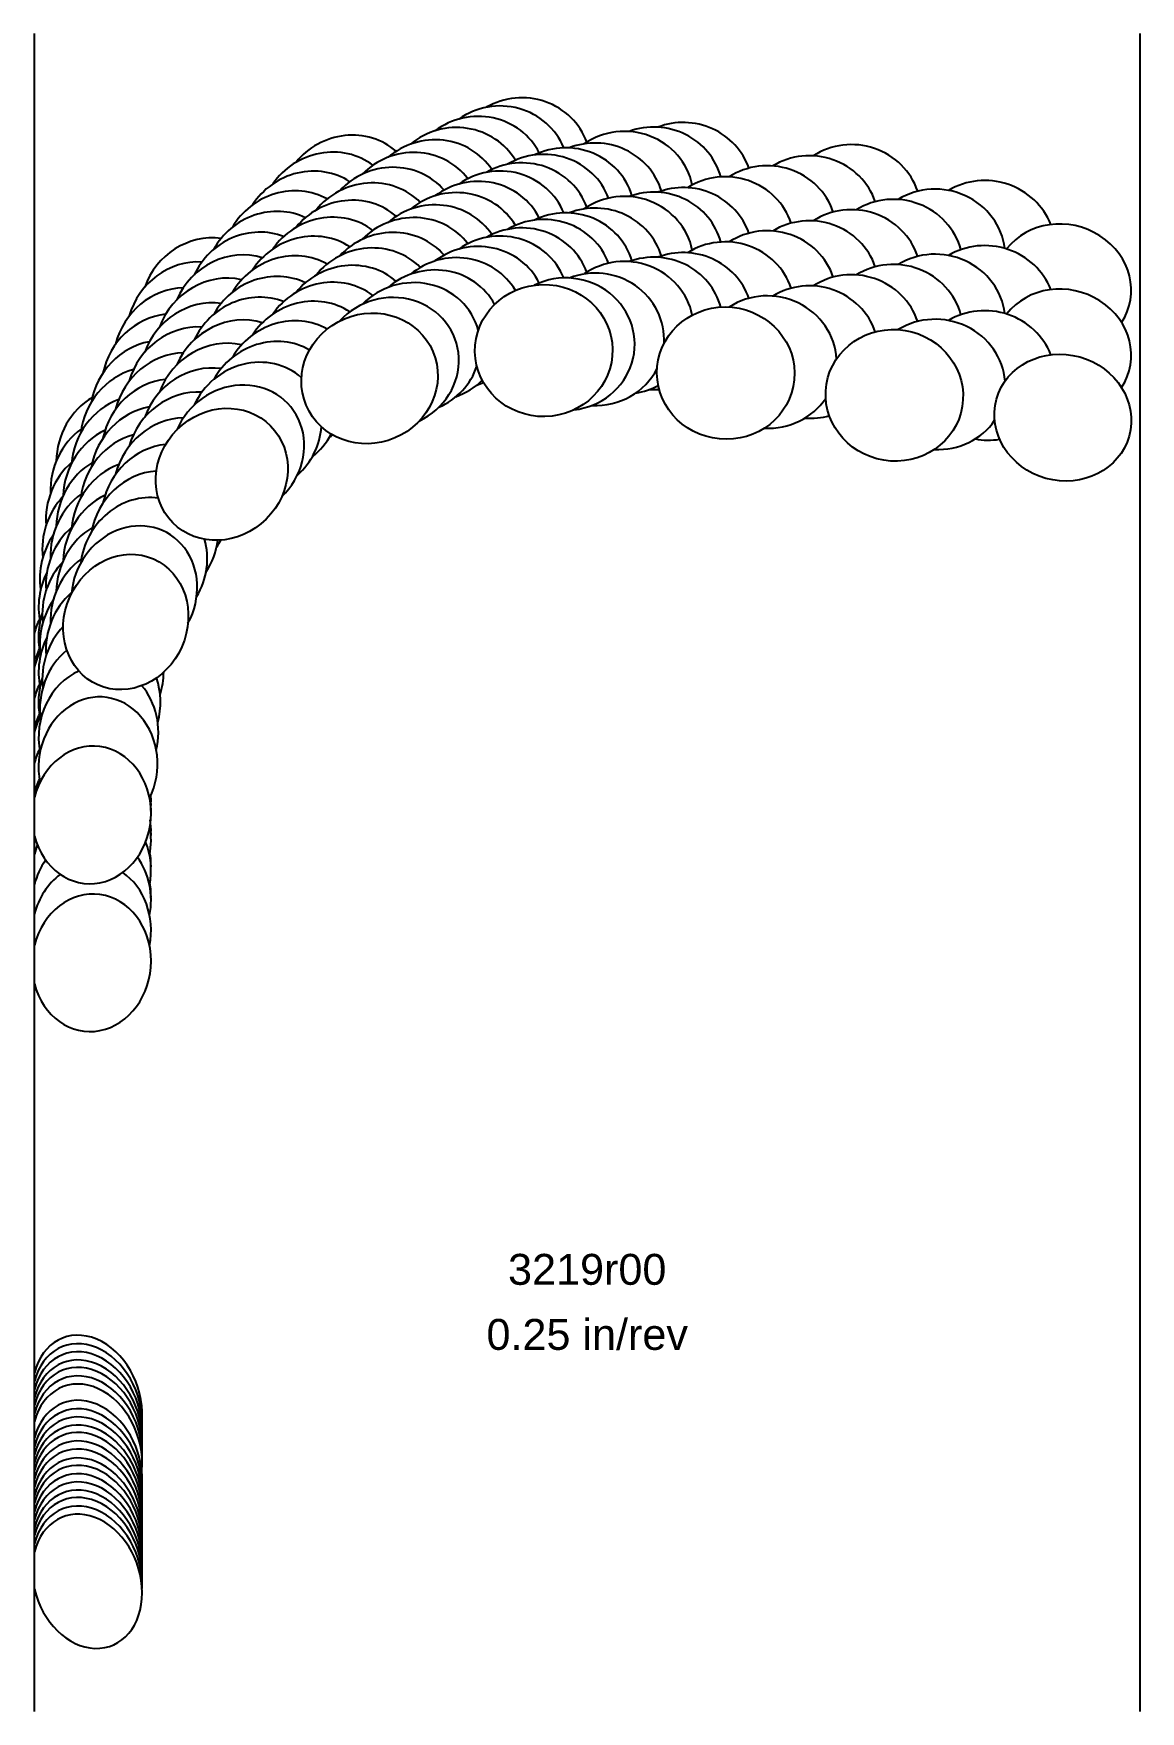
# Model space of a CAD drawing. Header units: inches. Extents: x -4.25 to 0, y -5.29 to 1.15.
import ezdxf
from ezdxf.enums import TextEntityAlignment as Align

# ---------------------------------------------------------------- set-up
doc = ezdxf.new("R2010")
doc.units = ezdxf.units.IN
doc.header["$MEASUREMENT"] = 0
for name, color, linetype, true_color in [('Blade_1', 30, 'Continuous', 0xff7f00), ('Blade_2', 7, 'Continuous', 0xcccc00), ('Blade_3', 7, 'Continuous', 0x00cc00), ('Blade_4', 7, 'Continuous', 0x00cccc), ('Blade_5', 7, 'Continuous', 0x0066cc), ('Blade_6', 190, 'Continuous', 0x7f00ff), ('Blade_7', 7, 'Continuous', 0xcc00cc), ('Blade_8', 7, 'Continuous', 0xcc0000)]:
    doc.layers.add(name, color=color, linetype=linetype, true_color=true_color)
doc.layers.add('Gage_Line', color=7, linetype='Continuous')
doc.styles.get("Standard").update_dxf_attribs({"font": 'arial.ttf'})

msp = doc.modelspace()

# ---------------------------------------------------------------- linework, layer by layer
at = {"layer": 'Blade_1'}
for centre, major_axis, ratio, start_param, end_param in [((-2.29212, 0.434369), (0.264453, 0.004967), 0.95914528, 6.60670073, 8.39021101), ((-2.961487, 0.327326), (0.243502, 0.103282), 0.94007756, 6.63713124, 8.37848867), ((-1.592419, 0.347606), (0.263282, -0.025359), 0.96101169, 6.68791471, 8.5345852), ((-0.944467, 0.262317), (0.260989, -0.042955), 0.9555309, 6.69230678, 8.59698907), ((-0.296892, 0.176651), (0.254787, -0.07102), 0.91557091, 5.99420945, 9.06838952), ((-2.29212, 0.184369), (0.264453, 0.004967), 0.95914528, 6.60670073, 8.39021101), ((-2.961487, 0.077326), (0.243502, 0.103282), 0.94007756, 6.63713124, 8.37848867), ((-1.592419, 0.097606), (0.263282, -0.025359), 0.96101169, 6.68791471, 8.5345852), ((-0.944467, 0.012317), (0.260989, -0.042955), 0.9555309, 6.69230678, 8.59698907), ((-3.529954, -0.041017), (0.187947, 0.186108), 0.91712995, 6.8100677, 8.33925128), ((-0.296892, -0.073349), (0.254787, -0.07102), 0.91557091, 5.99420945, 9.06838952), ((-3.529954, -0.291017), (0.187947, 0.186108), 0.91712995, 6.8100677, 8.33925128), ((-3.898838, -0.608518), (0.106755, 0.241999), 0.89028503, 7.08072734, 8.2805654), ((-3.898838, -0.858518), (0.106755, 0.241999), 0.89028503, 7.08072734, 8.2805654), ((-4.030537, -1.349874), (0.023221, 0.263479), 0.86378305, 7.42236721, 7.66943719), ((-4.030537, -1.599874), (0.023221, 0.263479), 0.86378305, 7.42236721, 7.66943719), ((-4.030537, -1.849874), (0.023221, 0.263479), 0.86378305, 1.95869714, 7.66943719), ((-4.047161, -4.294464), (-0.09085, 0.248408), 0.7683256, 4.14491894, 7.12450738), ((-4.047161, -4.544464), (-0.09085, 0.248408), 0.7683256, 4.20116461, 7.12450738), ((-4.047161, -4.794464), (-0.09085, 0.248408), 0.7683256, 1.41173119, 7.12450738)]:
    msp.add_ellipse(centre, major_axis=major_axis, ratio=ratio, start_param=start_param, end_param=end_param, dxfattribs=at)
for centre, major_axis, ratio in [((-2.29212, -0.065631), (0.264453, 0.004967), 0.95914528), ((-2.961487, -0.172674), (0.243502, 0.103282), 0.94007756), ((-1.592419, -0.152394), (0.263282, -0.025359), 0.96101169), ((-0.944467, -0.237683), (0.260989, -0.042955), 0.9555309), ((-0.296892, -0.323349), (0.254787, -0.07102), 0.91557091), ((-3.529954, -0.541017), (0.187947, 0.186108), 0.91712995), ((-3.898838, -1.108518), (0.106755, 0.241999), 0.89028503)]:
    msp.add_ellipse(centre, major_axis=major_axis, ratio=ratio, dxfattribs=at)
at = {"layer": 'Blade_2'}
for centre, major_axis, ratio, start_param, end_param in [((-2.20699, 0.45915), (0.264378, -0.008032), 0.96122524, 6.59615061, 8.35652577), ((-2.88113, 0.387132), (0.248048, 0.091827), 0.94265945, 6.61908639, 8.35573506), ((-2.20699, 0.20915), (0.264378, -0.008032), 0.96122524, 6.59615061, 8.35652577), ((-2.88113, 0.137132), (0.248048, 0.091827), 0.94265945, 6.61908639, 8.35573506), ((-3.468025, 0.048812), (0.196641, 0.176897), 0.9201914, 6.78464867, 8.32570541), ((-2.20699, -0.04085), (0.264378, -0.008032), 0.96122524, 4.85874755, 8.35652577), ((-2.88113, -0.112868), (0.248048, 0.091827), 0.94265945, 4.81068387, 8.35573506), ((-3.468025, -0.201188), (0.196641, 0.176897), 0.9201914, 6.78464867, 8.32570541), ((-3.468025, -0.451188), (0.196641, 0.176897), 0.9201914, 4.74345679, 8.32570541), ((-3.866239, -0.498424), (0.11774, 0.236849), 0.89381773, 7.04039236, 8.275494), ((-3.866239, -0.748424), (0.11774, 0.236849), 0.89381773, 7.04039236, 8.275494), ((-3.866239, -0.998424), (0.11774, 0.236849), 0.89381773, 4.66993716, 8.275494), ((-4.005537, -1.160657), (0.023222, 0.263479), 0.86379645, 7.5962612, 8.17295132), ((-4.005537, -1.410657), (0.023222, 0.263479), 0.86379645, 7.5962612, 8.17295132), ((-4.005537, -1.660657), (0.023222, 0.263479), 0.86379645, 4.29282673, 8.17295132), ((-4.030537, -1.918026), (0.023221, 0.263479), 0.86378305, 4.78058042, 4.97441798), ((-4.030537, -2.168026), (0.023221, 0.263479), 0.86378305, 4.78058042, 5.00307727), ((-4.030537, -2.418026), (0.023221, 0.263479), 0.86378305, 1.95869714, 7.66943719), ((-4.047161, -4.263214), (-0.09085, 0.248408), 0.7683256, 4.2066361, 7.12450738), ((-4.047161, -4.513214), (-0.09085, 0.248408), 0.7683256, 4.2066361, 7.12450738), ((-4.047161, -4.763214), (-0.09085, 0.248408), 0.7683256, 4.2066361, 7.12450738)]:
    msp.add_ellipse(centre, major_axis=major_axis, ratio=ratio, start_param=start_param, end_param=end_param, dxfattribs=at)
at = {"layer": 'Blade_3'}
for centre, major_axis, ratio, start_param, end_param in [((-2.093852, 0.47748), (0.264262, -0.01123), 0.96119468, 6.60686947, 8.28368928), ((-2.799377, 0.443946), (0.252204, 0.079709), 0.94523374, 6.60407161, 8.37075237), ((-1.430499, 0.390154), (0.262816, -0.0298), 0.96092938, 6.70613462, 8.56127093), ((-0.782445, 0.304309), (0.260272, -0.047105), 0.94437897, 6.56213046, 8.61525762), ((-2.093852, 0.22748), (0.264262, -0.01123), 0.96119468, 6.60686947, 8.28368928), ((-3.403099, 0.136745), (0.204892, 0.16727), 0.92319354, 6.76072229, 8.34208036), ((-2.799377, 0.193946), (0.252204, 0.079709), 0.94523374, 6.60407161, 8.37075237), ((-1.430499, 0.140154), (0.262816, -0.0298), 0.96092938, 6.70613462, 8.56127093), ((-0.782445, 0.054309), (0.260272, -0.047105), 0.94437897, 6.56213046, 8.61525762), ((-2.799377, -0.056054), (0.252204, 0.079709), 0.94523374, 6.23457218, 8.37075237), ((-2.093852, -0.02252), (0.264262, -0.01123), 0.96119468, 6.26337555, 8.28368928), ((-3.403099, -0.113255), (0.204892, 0.16727), 0.92319354, 6.76072229, 8.34208036), ((-1.430499, -0.109846), (0.262816, -0.0298), 0.96092938, 6.44903607, 8.56127093), ((-0.782445, -0.195691), (0.260272, -0.047105), 0.94437897, 6.52094406, 8.61525762), ((-3.403099, -0.363255), (0.204892, 0.16727), 0.92319354, 6.4312508, 8.34208036), ((-2.799377, -0.056054), (0.252204, 0.079709), 0.94523374, 4.82772668, 5.67811498), ((-3.829563, -0.388932), (0.12889, 0.230971), 0.89736862, 7.00299835, 8.28995166), ((-2.093852, -0.02252), (0.264262, -0.01123), 0.96119468, 4.70389141, 5.86842346), ((-1.430499, -0.109846), (0.262816, -0.0298), 0.96092938, 4.77105419, 5.81994901), ((-3.403099, -0.363255), (0.204892, 0.16727), 0.92319354, 4.75919568, 5.580417), ((-0.782445, -0.195691), (0.260272, -0.047105), 0.94437897, 4.85018097, 5.89138443), ((-3.829563, -0.638932), (0.12889, 0.230971), 0.89736862, 7.00299835, 8.28995166), ((-3.829563, -0.888932), (0.12889, 0.230971), 0.89736862, 6.60810834, 8.28995166), ((-3.829563, -0.888932), (0.12889, 0.230971), 0.89736862, 4.68137266, 5.56680415), ((-4.003625, -1.042874), (0.035704, 0.262079), 0.86772644, 7.47803619, 8.2233035), ((-4.003625, -1.292874), (0.035704, 0.262079), 0.86772644, 7.47803619, 8.2233035), ((-4.003625, -1.542874), (0.035704, 0.262079), 0.86772644, 6.77184316, 8.2233035), ((-4.003625, -1.542874), (0.035704, 0.262079), 0.86772644, 4.60564843, 5.6317828), ((-4.030537, -1.799786), (0.023221, 0.263479), 0.86378305, 4.77813719, 4.87927913), ((-4.030537, -2.049786), (0.023221, 0.263479), 0.86378305, 4.77813719, 5.00040112), ((-4.030537, -2.299786), (0.023221, 0.263479), 0.86378305, 6.93661109, 7.66943719), ((-4.030537, -2.299786), (0.023221, 0.263479), 0.86378305, 4.58834633, 5.83311589), ((-4.047161, -4.230575), (-0.09085, 0.248408), 0.7683256, 4.20389961, 7.12450738), ((-4.047161, -4.480575), (-0.09085, 0.248408), 0.7683256, 4.20389961, 7.12450738), ((-4.047161, -4.730575), (-0.09085, 0.248408), 0.7683256, 4.20389961, 7.12450738)]:
    msp.add_ellipse(centre, major_axis=major_axis, ratio=ratio, start_param=start_param, end_param=end_param, dxfattribs=at)
at = {"layer": 'Blade_4'}
for centre, major_axis, ratio, start_param, end_param in [((-2.716416, 0.492409), (0.255773, 0.067384), 0.94768841, 6.59025631, 8.33108759), ((-3.335465, 0.217052), (0.212404, 0.157622), 0.92620493, 6.73579688, 8.31385945), ((-2.716416, 0.242409), (0.255773, 0.067384), 0.94768841, 6.59025631, 8.33108759), ((-3.335465, -0.032948), (0.212404, 0.157622), 0.92620493, 6.73579688, 8.31385945), ((-2.716416, -0.007591), (0.255773, 0.067384), 0.94768841, 6.5057476, 8.33108759), ((-3.788995, -0.285594), (0.139753, 0.224565), 0.90078327, 6.9669837, 8.27702047), ((-3.335465, -0.282948), (0.212404, 0.157622), 0.92620493, 6.66304954, 8.31385945), ((-2.716416, -0.007591), (0.255773, 0.067384), 0.94768841, 4.80268541, 5.26014377), ((-3.788995, -0.535594), (0.139753, 0.224565), 0.90078327, 6.9669837, 8.27702047), ((-3.335465, -0.282948), (0.212404, 0.157622), 0.92620493, 4.7481487, 5.18463574), ((-3.788995, -0.785594), (0.139753, 0.224565), 0.90078327, 6.85737559, 8.27702047), ((-3.997233, -0.929431), (0.047653, 0.260172), 0.87168675, 7.37987949, 8.22210991), ((-3.788995, -0.785594), (0.139753, 0.224565), 0.90078327, 4.68598867, 5.18834118), ((-3.997233, -1.179431), (0.047653, 0.260172), 0.87168675, 7.37987949, 8.22210991), ((-3.997233, -1.429431), (0.047653, 0.260172), 0.87168675, 7.07490091, 8.22210991), ((-3.997233, -1.429431), (0.047653, 0.260172), 0.87168675, 4.61961708, 5.28540304), ((-4.030537, -1.935714), (0.023221, 0.263479), 0.86378305, 4.7834003, 4.97727178), ((-4.030537, -2.185714), (0.023221, 0.263479), 0.86378305, 7.26675759, 7.66943719), ((-4.030537, -2.185714), (0.023221, 0.263479), 0.86378305, 4.59643359, 5.50296939), ((-4.047161, -4.202102), (-0.09085, 0.248408), 0.7683256, 4.21210574, 7.12450738), ((-4.047161, -4.452102), (-0.09085, 0.248408), 0.7683256, 4.21210574, 7.12450738), ((-4.047161, -4.702102), (-0.09085, 0.248408), 0.7683256, 4.21210574, 7.12450738)]:
    msp.add_ellipse(centre, major_axis=major_axis, ratio=ratio, start_param=start_param, end_param=end_param, dxfattribs=at)
at = {"layer": 'Blade_5'}
for centre, major_axis, ratio, start_param, end_param in [((-2.632534, 0.539377), (0.258648, 0.055332), 0.95008535, 6.58524542, 8.36052468), ((-1.980724, 0.522317), (0.264078, -0.014934), 0.96115573, 6.53291616, 8.53736708), ((-1.268372, 0.428648), (0.262294, -0.034086), 0.96083075, 6.72869039, 8.55188184), ((-0.590723, 0.338817), (0.258906, -0.054112), 0.93790969, 6.82813308, 8.63182016), ((-3.265139, 0.296542), (0.219728, 0.147241), 0.9290866, 6.72341927, 8.3406032), ((-2.632534, 0.289377), (0.258648, 0.055332), 0.95008535, 6.58524542, 8.36052468), ((-1.980724, 0.272317), (0.264078, -0.014934), 0.96115573, 6.53291616, 8.53736708), ((-1.268372, 0.178648), (0.262294, -0.034086), 0.96083075, 6.72869039, 8.55188184), ((-0.590723, 0.088817), (0.258906, -0.054112), 0.93790969, 6.82813308, 8.63182016), ((-3.265139, 0.046542), (0.219728, 0.147241), 0.9290866, 6.72341927, 8.3406032), ((-2.632534, 0.039377), (0.258648, 0.055332), 0.95008535, 6.58524542, 8.36052468), ((-1.980724, 0.022317), (0.264078, -0.014934), 0.96115573, 6.53291616, 8.53736708), ((-1.268372, -0.071352), (0.262294, -0.034086), 0.96083075, 6.72869039, 8.55188184), ((-3.744328, -0.18175), (0.149922, 0.217908), 0.90414209, 6.93918847, 8.29545614), ((-0.590723, -0.161183), (0.258906, -0.054112), 0.93790969, 6.82813308, 8.63182016), ((-3.265139, -0.203458), (0.219728, 0.147241), 0.9290866, 6.72341927, 8.3406032), ((-3.744328, -0.43175), (0.149922, 0.217908), 0.90414209, 6.93918847, 8.29545614), ((-2.632534, 0.039377), (0.258648, 0.055332), 0.95008535, 4.83213368, 4.93562632), ((-1.980724, 0.022317), (0.264078, -0.014934), 0.96115573, 4.92655081, 5.27621193), ((-1.268372, -0.071352), (0.262294, -0.034086), 0.96083075, 4.76502685, 5.12026003), ((-3.744328, -0.68175), (0.149922, 0.217908), 0.90414209, 6.93918847, 8.29545614), ((-3.265139, -0.203458), (0.219728, 0.147241), 0.9290866, 4.77063424, 4.8276304), ((-0.590723, -0.161183), (0.258906, -0.054112), 0.93790969, 4.74106362, 5.10033443), ((-3.986361, -0.813719), (0.059959, 0.257614), 0.87550329, 7.25727553, 8.23764518), ((-3.744328, -0.68175), (0.149922, 0.217908), 0.90414209, 4.69723017, 4.81628061), ((-3.986361, -1.063719), (0.059959, 0.257614), 0.87550329, 7.25727553, 8.23764518), ((-3.986361, -1.313719), (0.059959, 0.257614), 0.87550329, 7.25727553, 8.23764518), ((-3.986361, -1.313719), (0.059959, 0.257614), 0.87550329, 4.62586846, 4.96199558), ((-4.030537, -1.818764), (0.023221, 0.263479), 0.86378305, 4.78584123, 4.94029096), ((-4.030537, -2.068764), (0.023221, 0.263479), 0.86378305, 7.52846105, 7.66943719), ((-4.030537, -2.068764), (0.023221, 0.263479), 0.86378305, 4.59085093, 5.24126593), ((-4.047161, -4.170852), (-0.09085, 0.248408), 0.7683256, 4.2066361, 7.12450738), ((-4.047161, -4.420852), (-0.09085, 0.248408), 0.7683256, 4.2066361, 7.12450738), ((-4.047161, -4.670852), (-0.09085, 0.248408), 0.7683256, 4.2066361, 7.12450738)]:
    msp.add_ellipse(centre, major_axis=major_axis, ratio=ratio, start_param=start_param, end_param=end_param, dxfattribs=at)
at = {"layer": 'Blade_6'}
for centre, major_axis, ratio, start_param, end_param in [((-2.547964, 0.581869), (0.261109, 0.042215), 0.952466, 6.57476125, 8.36293937), ((-1.867587, 0.538692), (0.263871, -0.018231), 0.9611167, 6.60394079, 8.29315408), ((-3.192401, 0.37226), (0.226312, 0.136906), 0.93191143, 6.70190654, 8.34319963), ((-2.547964, 0.331869), (0.261109, 0.042215), 0.952466, 6.57476125, 8.36293937), ((-1.867587, 0.288692), (0.263871, -0.018231), 0.9611167, 6.60394079, 8.29315408), ((-3.192401, 0.12226), (0.226312, 0.136906), 0.93191143, 6.70190654, 8.34319963), ((-2.547964, 0.081869), (0.261109, 0.042215), 0.952466, 6.57476125, 8.36293937), ((-1.867587, 0.038692), (0.263871, -0.018231), 0.9611167, 6.60394079, 8.29315408), ((-3.696081, -0.080203), (0.160152, 0.210503), 0.90751419, 6.90694355, 8.30520838), ((-3.192401, -0.12774), (0.226312, 0.136906), 0.93191143, 6.70190654, 8.34319963), ((-3.696081, -0.330203), (0.160152, 0.210503), 0.90751419, 6.90694355, 8.30520838), ((-1.867587, 0.038692), (0.263871, -0.018231), 0.9611167, 4.71440658, 4.85211364), ((-3.696081, -0.580203), (0.160152, 0.210503), 0.90751419, 6.90694355, 8.30520838), ((-3.971003, -0.698679), (0.071687, 0.2546), 0.87926434, 7.2114472, 8.2445787), ((-3.971003, -0.948679), (0.071687, 0.2546), 0.87926434, 7.2114472, 8.2445787), ((-3.971003, -1.198679), (0.071687, 0.2546), 0.87926434, 7.2114472, 8.2445787), ((-4.030537, -1.951913), (0.023221, 0.263479), 0.86378305, 4.59104308, 5.00843175), ((-4.047161, -4.139602), (-0.09085, 0.248408), 0.7683256, 4.2066361, 7.12450738), ((-4.047161, -4.389602), (-0.09085, 0.248408), 0.7683256, 4.2066361, 7.12450738), ((-4.047161, -4.639602), (-0.09085, 0.248408), 0.7683256, 4.2066361, 7.12450738)]:
    msp.add_ellipse(centre, major_axis=major_axis, ratio=ratio, start_param=start_param, end_param=end_param, dxfattribs=at)
at = {"layer": 'Blade_7'}
for centre, major_axis, ratio, start_param, end_param in [((-2.462751, 0.621376), (0.262753, 0.030348), 0.95474208, 6.53508082, 8.37487266), ((-1.754451, 0.556459), (0.263617, -0.021593), 0.96107224, 6.68293916, 8.31938503), ((-1.106351, 0.47133), (0.261638, -0.038803), 0.9606991, 6.73572304, 8.59792802), ((-3.117472, 0.445485), (0.23264, 0.125853), 0.93473505, 6.68293237, 8.35983794), ((-2.462751, 0.371376), (0.262753, 0.030348), 0.95474208, 6.53508082, 8.37487266), ((-1.754451, 0.306459), (0.263617, -0.021593), 0.96107224, 6.68293916, 8.31938503), ((-3.117472, 0.195485), (0.23264, 0.125853), 0.93473505, 6.68293237, 8.35983794), ((-1.106351, 0.22133), (0.261638, -0.038803), 0.9606991, 6.73572304, 8.59792802), ((-2.462751, 0.121376), (0.262753, 0.030348), 0.95474208, 6.53508082, 8.37487266), ((-3.64413, 0.019973), (0.169666, 0.202913), 0.91075552, 6.87520293, 8.31726272), ((-1.754451, 0.056459), (0.263617, -0.021593), 0.96107224, 6.68293916, 8.31938503), ((-3.117472, -0.054515), (0.23264, 0.125853), 0.93473505, 6.68293237, 8.35983794), ((-1.106351, -0.02867), (0.261638, -0.038803), 0.9606991, 6.73572304, 8.59792802), ((-3.64413, -0.230027), (0.169666, 0.202913), 0.91075552, 6.87520293, 8.31726272), ((-3.64413, -0.480027), (0.169666, 0.202913), 0.91075552, 6.87520293, 8.31726272), ((-3.951269, -0.583155), (0.083712, 0.250904), 0.88304994, 7.16876146, 8.25886548), ((-3.951269, -0.833155), (0.083712, 0.250904), 0.88304994, 7.16876146, 8.25886548), ((-3.951269, -1.083155), (0.083712, 0.250904), 0.88304994, 7.16876146, 8.25886548), ((-4.030537, -1.333674), (0.023221, 0.263479), 0.86378305, 7.45268783, 7.66943719), ((-4.030537, -1.583674), (0.023221, 0.263479), 0.86378305, 7.45268783, 7.66943719), ((-4.030537, -1.833674), (0.023221, 0.263479), 0.86378305, 7.45268783, 7.66943719), ((-4.030537, -1.833674), (0.023221, 0.263479), 0.86378305, 4.78339841, 4.98500293), ((-4.047161, -4.106964), (-0.09085, 0.248408), 0.7683256, 4.20390158, 7.12450738), ((-4.047161, -4.356964), (-0.09085, 0.248408), 0.7683256, 4.20390158, 7.12450738), ((-4.047161, -4.606964), (-0.09085, 0.248408), 0.7683256, 4.20390158, 7.12450738)]:
    msp.add_ellipse(centre, major_axis=major_axis, ratio=ratio, start_param=start_param, end_param=end_param, dxfattribs=at)
at = {"layer": 'Blade_8'}
for centre, major_axis, ratio, start_param, end_param in [((-2.377447, 0.652328), (0.263923, 0.017465), 0.9569481, 6.54602524, 8.32903642), ((-3.040426, 0.510674), (0.238233, 0.114913), 0.93743827, 6.66326808, 8.32430333), ((-2.377447, 0.402328), (0.263923, 0.017465), 0.9569481, 6.54602524, 8.32903642), ((-3.040426, 0.260674), (0.238233, 0.114913), 0.93743827, 6.66326808, 8.32430333), ((-2.377447, 0.152328), (0.263923, 0.017465), 0.9569481, 6.54602524, 8.32903642), ((-3.588693, 0.113179), (0.179171, 0.194572), 0.91393605, 6.84736512, 8.29662701), ((-3.040426, 0.010674), (0.238233, 0.114913), 0.93743827, 6.66326808, 8.32430333), ((-3.588693, -0.136821), (0.179171, 0.194572), 0.91393605, 6.84736512, 8.29662701), ((-3.588693, -0.386821), (0.179171, 0.194572), 0.91393605, 6.84736512, 8.29662701), ((-3.927243, -0.472963), (0.095118, 0.246805), 0.8866966, 7.12578358, 8.25021024), ((-3.927243, -0.722963), (0.095118, 0.246805), 0.8866966, 7.12578358, 8.25021024), ((-3.927243, -0.972963), (0.095118, 0.246805), 0.8866966, 7.12578358, 8.25021024), ((-4.030537, -1.219502), (0.023221, 0.263479), 0.86378305, 7.44871605, 7.66943719), ((-4.030537, -1.469502), (0.023221, 0.263479), 0.86378305, 7.44871605, 7.66943719), ((-4.030537, -1.719502), (0.023221, 0.263479), 0.86378305, 7.44871605, 7.66943719), ((-4.047161, -4.578491), (-0.09085, 0.248408), 0.7683256, 4.21210574, 7.12450738)]:
    msp.add_ellipse(centre, major_axis=major_axis, ratio=ratio, start_param=start_param, end_param=end_param, dxfattribs=at)
at = {"layer": 'Gage_Line'}
for p, q in [((-4.25, -5.294464), (-4.25, 1.152328)), ((0, -5.294464), (0, 1.152328))]:
    msp.add_line(p, q, dxfattribs=at)

# ---------------------------------------------------------------- texts
for s, p in [('3219r00', (-2.125, -3.595848)), ('0.25 in/rev', (-2.125, -3.845848))]:
    msp.add_text(s, height=0.11875).set_placement(p, align=Align.MIDDLE_CENTER)

doc.saveas('drawing.dxf')
